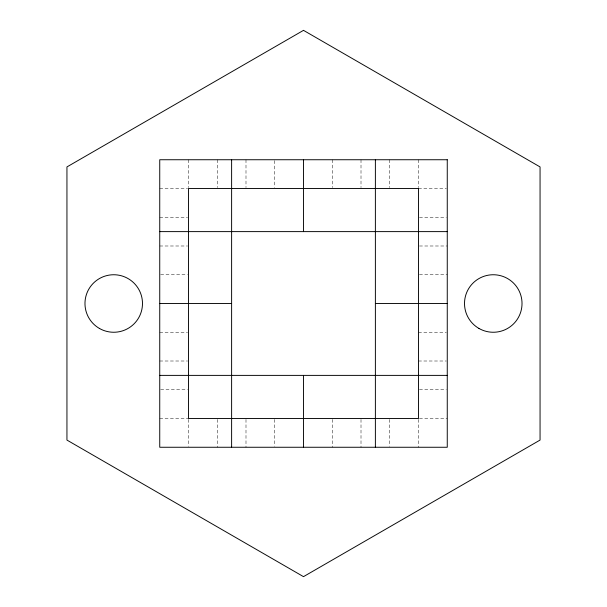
<?xml version="1.0" encoding="UTF-8"?>
<svg xmlns="http://www.w3.org/2000/svg" width="607" height="607" viewBox="0 0 607 607"><rect width="100%" height="100%" fill="white"/><g stroke="black" fill="none" stroke-linecap="round" stroke-linejoin="round"><path stroke-width="0.46" stroke-dasharray="3.04 2.28" d="M159.74 188.489L187.563 188.489M418.511 188.489L446.335 188.489M159.74 217.245L187.563 217.245M419.437 217.245L446.335 217.245M159.74 245.994L187.563 245.994M419.437 245.994L447.26 245.994M160.665 274.751L187.563 274.751M419.437 274.751L447.26 274.751M159.74 332.249L187.563 332.249M418.511 332.249L446.335 332.249M159.74 361.006L187.563 361.006M418.511 361.006L446.335 361.006M160.665 389.755L187.563 389.755M419.437 389.755L446.335 389.755M159.74 418.511L188.489 418.511M419.437 418.511L447.26 418.511M418.511 159.74L418.511 187.563M418.511 419.437L418.511 447.26M389.755 159.74L389.755 187.563M389.755 419.437L389.755 446.335M361.006 159.74L361.006 187.563M361.006 419.437L361.006 447.26M332.249 159.74L332.249 187.563M332.249 419.437L332.249 447.26M274.751 160.665L274.751 187.563M274.751 419.437L274.751 446.335M245.994 159.74L245.994 187.563M245.994 419.437L245.994 447.26M217.245 159.74L217.245 187.563M217.245 419.437L217.245 447.26M188.489 159.74L188.489 187.563M188.489 419.437L188.489 446.335"/><path stroke-width="0.91" d="M159.74 231.616L447.26 231.616M159.74 303.5L231.616 303.5M375.384 303.5L447.26 303.5M159.74 375.384L447.26 375.384M375.384 159.74L375.384 447.26M303.5 159.74L303.5 231.616M303.5 375.384L303.5 447.26M231.616 159.74L231.616 447.26M303.5 30.35L66.945 166.925L66.945 440.075L303.5 576.65L540.055 440.075L540.055 166.925L303.5 30.35M447.26 159.74L159.74 159.74L159.74 447.26L447.26 447.26L447.26 159.74M418.511 188.489L188.489 188.489L188.489 418.511L418.511 418.511L418.511 188.489M99.358 328.402A28.749 28.749 0 0 0 142.486 303.5A28.749 28.749 0 0 0 99.358 278.598A28.749 28.749 0 0 0 99.358 328.402M478.893 328.402A28.749 28.749 0 0 0 522.02 303.5A28.749 28.749 0 0 0 478.893 278.598A28.749 28.749 0 0 0 478.893 328.402"/></g></svg>
